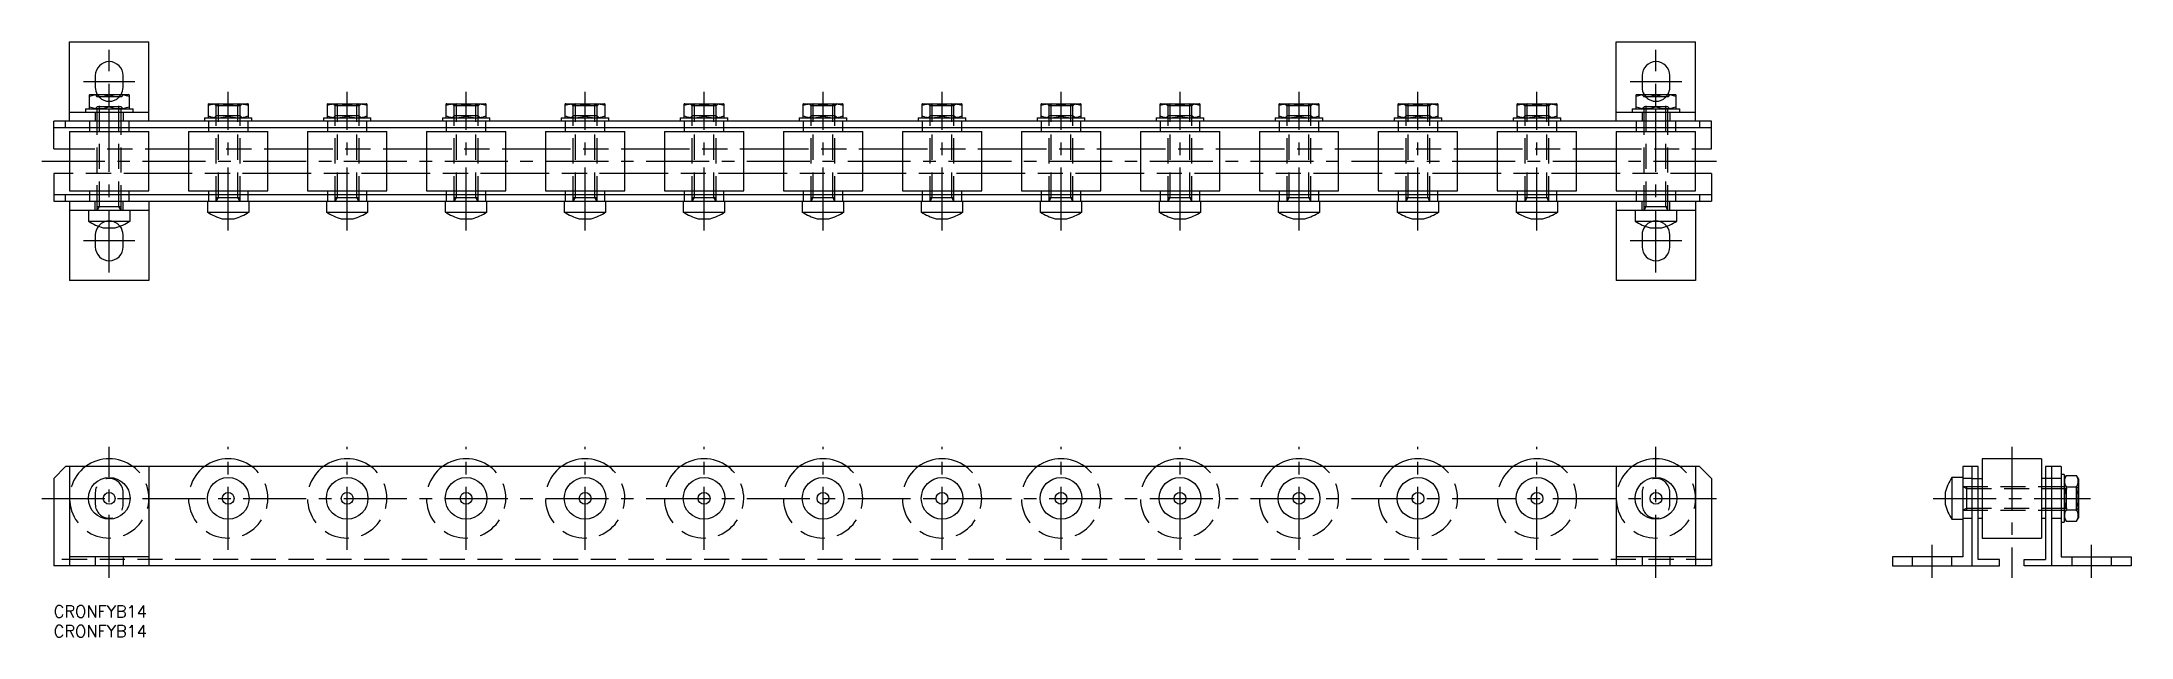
# Model space of a CAD drawing. Extents: x -3 to 524, y -8 to 142.
import ezdxf

# ---------------------------------------------------------------- set-up
doc = ezdxf.new("R2010")
doc.units = 0
doc.header["$LTSCALE"] = 0.5
doc.linetypes.add('CENTER', pattern=[50.8, 31.75, -6.35, 6.35, -6.35])
doc.linetypes.add('DASHED', pattern=[19.05, 12.7, -6.35])
for name, color, linetype in [('MSM_CENTER', 1, 'CENTER'), ('MSM_CONTINUOUS', 7, 'CONTINUOUS'), ('MSM_DASHED', 4, 'DASHED'), ('MSM_PART_NUMBER', 7, 'CONTINUOUS')]:
    doc.layers.add(name, color=color, linetype=linetype)
doc.styles.get("Standard").update_dxf_attribs({"font": 'txt.shx', "height": 3, "bigfont": 'bigfont.shx'})

# ---------------------------------------------------------------- blocks, each defined once
blk = doc.blocks.new('*U44')
at = {"layer": 'MSM_PART_NUMBER'}
blk.add_text('CRONFYB14', height=3, dxfattribs=at).set_placement((0, -3))
blk = doc.blocks.new('*U45')
at = {"layer": 'MSM_PART_NUMBER'}
blk.add_text('CRONFYB14', height=3, dxfattribs=at).set_placement((0, -8))

msp = doc.modelspace()

# ---------------------------------------------------------------- linework, layer by layer
at = {"layer": 'MSM_CENTER'}
for p, q in [((14, 83.91), (14, 140.11)), ((404, 83.91), (404, 140.11)), ((7.5, 132.11), (20.5, 132.11)), ((397.5, 132.11), (410.5, 132.11)), ((44, 94.51), (44, 129.51)), ((74, 94.51), (74, 129.51)), ((104, 94.51), (104, 129.51)), ((134, 94.51), (134, 129.51)), ((164, 94.51), (164, 129.51)), ((194, 94.51), (194, 129.51)), ((224, 94.51), (224, 129.51)), ((254, 94.51), (254, 129.51)), ((284, 94.51), (284, 129.51)), ((314, 94.51), (314, 129.51)), ((344, 94.51), (344, 129.51)), ((374, 94.51), (374, 129.51)), ((-3, 112.01), (421, 112.01)), ((20.5, 91.91), (7.5, 91.91)), ((410.5, 91.91), (397.5, 91.91)), ((14, 7), (14, 40)), ((44, 14), (44, 40)), ((74, 14), (74, 40)), ((104, 14), (104, 40)), ((134, 14), (134, 40)), ((164, 14), (164, 40)), ((194, 14), (194, 40)), ((224, 14), (224, 40)), ((254, 14), (254, 40)), ((284, 14), (284, 40)), ((314, 14), (314, 40)), ((344, 14), (344, 40)), ((374, 14), (374, 40)), ((404, 7), (404, 40)), ((493.74, 40), (493.74, 7)), ((-3, 27), (421, 27)), ((473.94, 27), (513.54, 27)), ((473.64, 7), (473.64, 15.3)), ((513.84, 7), (513.84, 15.3))]:
    msp.add_line(p, q, dxfattribs=at)
at = {"layer": 'MSM_CONTINUOUS'}
for p, q in [((4, 122.11), (4, 142.11)), ((4, 142.11), (24, 142.11)), ((24, 122.11), (24, 142.11)), ((394, 122.11), (394, 142.11)), ((394, 142.11), (414, 142.11)), ((414, 122.11), (414, 142.11)), ((10.5, 133.61), (10.5, 130.61)), ((17.5, 130.61), (17.5, 133.61)), ((400.5, 133.61), (400.5, 130.61)), ((407.5, 130.61), (407.5, 133.61)), ((9.1, 128.81), (9, 128.75)), ((9, 125.27), (9, 128.75)), ((9.1, 128.81), (18.9, 128.81)), ((14, 125.72), (14, 128.31)), ((19, 128.75), (18.9, 128.81)), ((19, 128.75), (19, 125.27)), ((39.1, 126.51), (39, 126.45)), ((39, 122.97), (39, 126.45)), ((39.1, 126.51), (48.9, 126.51)), ((49, 126.45), (48.9, 126.51)), ((49, 126.45), (49, 122.97)), ((69.1, 126.51), (69, 126.45)), ((69, 122.97), (69, 126.45)), ((69.1, 126.51), (78.9, 126.51)), ((79, 126.45), (78.9, 126.51)), ((79, 126.45), (79, 122.97)), ((99.1, 126.51), (99, 126.45)), ((99, 122.97), (99, 126.45)), ((99.1, 126.51), (108.9, 126.51)), ((109, 126.45), (108.9, 126.51)), ((109, 126.45), (109, 122.97)), ((129.1, 126.51), (129, 126.45)), ((129, 122.97), (129, 126.45)), ((129.1, 126.51), (138.9, 126.51)), ((139, 126.45), (138.9, 126.51)), ((139, 126.45), (139, 122.97)), ((159.1, 126.51), (159, 126.45)), ((159, 122.97), (159, 126.45)), ((159.1, 126.51), (168.9, 126.51)), ((169, 126.45), (168.9, 126.51)), ((169, 126.45), (169, 122.97)), ((189.1, 126.51), (189, 126.45)), ((189, 122.97), (189, 126.45)), ((189.1, 126.51), (198.9, 126.51)), ((199, 126.45), (198.9, 126.51)), ((199, 126.45), (199, 122.97)), ((219.1, 126.51), (219, 126.45)), ((219, 122.97), (219, 126.45)), ((219.1, 126.51), (228.9, 126.51)), ((229, 126.45), (228.9, 126.51)), ((229, 126.45), (229, 122.97)), ((249.1, 126.51), (249, 126.45)), ((249, 122.97), (249, 126.45)), ((249.1, 126.51), (258.9, 126.51)), ((259, 126.45), (258.9, 126.51)), ((259, 126.45), (259, 122.97)), ((279.1, 126.51), (279, 126.45)), ((279, 122.97), (279, 126.45)), ((279.1, 126.51), (288.9, 126.51)), ((289, 126.45), (288.9, 126.51)), ((289, 126.45), (289, 122.97)), ((309.1, 126.51), (309, 126.45)), ((309, 122.97), (309, 126.45)), ((309.1, 126.51), (318.9, 126.51)), ((319, 126.45), (318.9, 126.51)), ((319, 126.45), (319, 122.97)), ((339.1, 126.51), (339, 126.45)), ((339, 122.97), (339, 126.45)), ((339.1, 126.51), (348.9, 126.51)), ((349, 126.45), (348.9, 126.51)), ((349, 126.45), (349, 122.97)), ((369.1, 126.51), (369, 126.45)), ((369, 122.97), (369, 126.45)), ((369.1, 126.51), (378.9, 126.51)), ((379, 126.45), (378.9, 126.51)), ((379, 126.45), (379, 122.97)), ((399.1, 128.81), (399, 128.75)), ((399, 125.27), (399, 128.75)), ((399.1, 128.81), (408.9, 128.81)), ((404, 125.72), (404, 128.31)), ((409, 128.75), (408.9, 128.81)), ((409, 128.75), (409, 125.27)), ((0, 115.11), (0, 122.11)), ((418, 122.11), (0, 122.11)), ((3, 120.51), (3, 122.11)), ((4, 124.41), (24, 124.41)), ((8, 125.21), (8, 124.41)), ((8, 125.21), (20, 125.21)), ((9, 125.27), (9.1, 125.21)), ((18.9, 125.21), (19, 125.27)), ((20, 124.41), (20, 125.21)), ((38, 122.91), (38, 122.11)), ((38, 122.91), (50, 122.91)), ((39, 122.97), (39.1, 122.91)), ((44, 123.42), (44, 126.01)), ((48.9, 122.91), (49, 122.97)), ((50, 122.11), (50, 122.91)), ((68, 122.91), (68, 122.11)), ((68, 122.91), (80, 122.91)), ((69, 122.97), (69.1, 122.91)), ((74, 123.42), (74, 126.01)), ((78.9, 122.91), (79, 122.97)), ((80, 122.11), (80, 122.91)), ((98, 122.91), (98, 122.11)), ((98, 122.91), (110, 122.91)), ((99, 122.97), (99.1, 122.91)), ((104, 123.42), (104, 126.01)), ((108.9, 122.91), (109, 122.97)), ((110, 122.11), (110, 122.91)), ((128, 122.91), (128, 122.11)), ((128, 122.91), (140, 122.91)), ((129, 122.97), (129.1, 122.91)), ((134, 123.42), (134, 126.01)), ((138.9, 122.91), (139, 122.97)), ((140, 122.11), (140, 122.91)), ((158, 122.91), (158, 122.11)), ((158, 122.91), (170, 122.91)), ((159, 122.97), (159.1, 122.91)), ((164, 123.42), (164, 126.01)), ((168.9, 122.91), (169, 122.97)), ((170, 122.11), (170, 122.91)), ((188, 122.91), (188, 122.11)), ((188, 122.91), (200, 122.91)), ((189, 122.97), (189.1, 122.91)), ((194, 123.42), (194, 126.01)), ((198.9, 122.91), (199, 122.97)), ((200, 122.11), (200, 122.91)), ((218, 122.91), (218, 122.11)), ((218, 122.91), (230, 122.91)), ((219, 122.97), (219.1, 122.91)), ((224, 123.42), (224, 126.01)), ((228.9, 122.91), (229, 122.97)), ((230, 122.11), (230, 122.91)), ((248, 122.91), (248, 122.11)), ((248, 122.91), (260, 122.91)), ((249, 122.97), (249.1, 122.91)), ((254, 123.42), (254, 126.01)), ((258.9, 122.91), (259, 122.97)), ((260, 122.11), (260, 122.91)), ((278, 122.91), (278, 122.11)), ((278, 122.91), (290, 122.91)), ((279, 122.97), (279.1, 122.91)), ((284, 123.42), (284, 126.01)), ((288.9, 122.91), (289, 122.97)), ((290, 122.11), (290, 122.91)), ((308, 122.91), (308, 122.11)), ((308, 122.91), (320, 122.91)), ((309, 122.97), (309.1, 122.91)), ((314, 123.42), (314, 126.01)), ((318.9, 122.91), (319, 122.97)), ((320, 122.11), (320, 122.91)), ((338, 122.91), (338, 122.11)), ((338, 122.91), (350, 122.91)), ((339, 122.97), (339.1, 122.91)), ((344, 123.42), (344, 126.01)), ((348.9, 122.91), (349, 122.97)), ((350, 122.11), (350, 122.91)), ((368, 122.91), (368, 122.11)), ((368, 122.91), (380, 122.91)), ((369, 122.97), (369.1, 122.91)), ((374, 123.42), (374, 126.01)), ((378.9, 122.91), (379, 122.97)), ((380, 122.11), (380, 122.91)), ((394, 124.41), (414, 124.41)), ((398, 125.21), (398, 124.41)), ((398, 125.21), (410, 125.21)), ((399, 125.27), (399.1, 125.21)), ((408.9, 125.21), (409, 125.27)), ((410, 124.41), (410, 125.21)), ((415, 122.11), (415, 120.51)), ((418, 115.11), (418, 122.11)), ((0, 120.51), (418, 120.51)), ((4, 119.51), (4, 104.51)), ((4, 119.51), (24, 119.51)), ((9, 120.51), (9, 119.51)), ((19, 119.51), (19, 120.51)), ((24, 104.51), (24, 119.51)), ((34, 119.51), (34, 104.51)), ((34, 119.51), (54, 119.51)), ((39, 120.51), (39, 119.51)), ((49, 119.51), (49, 120.51)), ((54, 104.51), (54, 119.51)), ((64, 119.51), (64, 104.51)), ((64, 119.51), (84, 119.51)), ((69, 120.51), (69, 119.51)), ((79, 119.51), (79, 120.51)), ((84, 104.51), (84, 119.51)), ((94, 119.51), (94, 104.51)), ((94, 119.51), (114, 119.51)), ((99, 120.51), (99, 119.51)), ((109, 119.51), (109, 120.51)), ((114, 104.51), (114, 119.51)), ((124, 119.51), (124, 104.51)), ((124, 119.51), (144, 119.51)), ((129, 120.51), (129, 119.51)), ((139, 119.51), (139, 120.51)), ((144, 104.51), (144, 119.51)), ((154, 119.51), (154, 104.51)), ((154, 119.51), (174, 119.51)), ((159, 120.51), (159, 119.51)), ((169, 119.51), (169, 120.51)), ((174, 104.51), (174, 119.51)), ((184, 119.51), (184, 104.51)), ((184, 119.51), (204, 119.51)), ((189, 120.51), (189, 119.51)), ((199, 119.51), (199, 120.51)), ((204, 104.51), (204, 119.51)), ((214, 119.51), (214, 104.51)), ((214, 119.51), (234, 119.51)), ((219, 120.51), (219, 119.51)), ((229, 119.51), (229, 120.51)), ((234, 104.51), (234, 119.51)), ((244, 119.51), (244, 104.51)), ((244, 119.51), (264, 119.51)), ((249, 120.51), (249, 119.51)), ((259, 119.51), (259, 120.51)), ((264, 104.51), (264, 119.51)), ((274, 119.51), (274, 104.51)), ((274, 119.51), (294, 119.51)), ((279, 120.51), (279, 119.51)), ((289, 119.51), (289, 120.51)), ((294, 104.51), (294, 119.51)), ((304, 119.51), (304, 104.51)), ((304, 119.51), (324, 119.51)), ((309, 120.51), (309, 119.51)), ((319, 119.51), (319, 120.51)), ((324, 104.51), (324, 119.51)), ((334, 119.51), (334, 104.51)), ((334, 119.51), (354, 119.51)), ((339, 120.51), (339, 119.51)), ((349, 119.51), (349, 120.51)), ((354, 104.51), (354, 119.51)), ((364, 119.51), (364, 104.51)), ((364, 119.51), (384, 119.51)), ((369, 120.51), (369, 119.51)), ((379, 119.51), (379, 120.51)), ((384, 104.51), (384, 119.51)), ((394, 119.51), (394, 104.51)), ((394, 119.51), (414, 119.51)), ((399, 120.51), (399, 119.51)), ((409, 119.51), (409, 120.51)), ((414, 104.51), (414, 119.51)), ((0, 115.11), (4, 115.11)), ((24, 115.11), (34, 115.11)), ((54, 115.11), (64, 115.11)), ((84, 115.11), (94, 115.11)), ((114, 115.11), (124, 115.11)), ((144, 115.11), (154, 115.11)), ((174, 115.11), (184, 115.11)), ((204, 115.11), (214, 115.11)), ((234, 115.11), (244, 115.11)), ((264, 115.11), (274, 115.11)), ((294, 115.11), (304, 115.11)), ((324, 115.11), (334, 115.11)), ((354, 115.11), (364, 115.11)), ((384, 115.11), (394, 115.11)), ((414, 115.11), (418, 115.11)), ((0, 108.91), (0, 101.91)), ((4, 108.91), (0, 108.91)), ((34, 108.91), (24, 108.91)), ((64, 108.91), (54, 108.91)), ((94, 108.91), (84, 108.91)), ((124, 108.91), (114, 108.91)), ((154, 108.91), (144, 108.91)), ((184, 108.91), (174, 108.91)), ((214, 108.91), (204, 108.91)), ((244, 108.91), (234, 108.91)), ((274, 108.91), (264, 108.91)), ((304, 108.91), (294, 108.91)), ((334, 108.91), (324, 108.91)), ((364, 108.91), (354, 108.91)), ((394, 108.91), (384, 108.91)), ((418, 108.91), (414, 108.91)), ((418, 108.91), (418, 101.91)), ((418, 103.51), (0, 103.51)), ((0, 101.91), (418, 101.91)), ((3, 101.91), (3, 103.51)), ((4, 104.51), (24, 104.51)), ((4, 101.91), (4, 81.91)), ((9, 104.51), (9, 103.51)), ((19, 103.51), (19, 104.51)), ((24, 101.91), (24, 81.91)), ((34, 104.51), (54, 104.51)), ((38.75, 101.91), (38.75, 99.2)), ((39, 104.51), (39, 103.51)), ((49, 103.51), (49, 104.51)), ((49.25, 99.2), (49.25, 101.91)), ((64, 104.51), (84, 104.51)), ((68.75, 101.91), (68.75, 99.2)), ((69, 104.51), (69, 103.51)), ((79, 103.51), (79, 104.51)), ((79.25, 99.2), (79.25, 101.91)), ((94, 104.51), (114, 104.51)), ((98.75, 101.91), (98.75, 99.2)), ((99, 104.51), (99, 103.51)), ((109, 103.51), (109, 104.51)), ((109.25, 99.2), (109.25, 101.91)), ((124, 104.51), (144, 104.51)), ((128.75, 101.91), (128.75, 99.2)), ((129, 104.51), (129, 103.51)), ((139, 103.51), (139, 104.51)), ((139.25, 99.2), (139.25, 101.91)), ((154, 104.51), (174, 104.51)), ((158.75, 101.91), (158.75, 99.2)), ((159, 104.51), (159, 103.51)), ((169, 103.51), (169, 104.51)), ((169.25, 99.2), (169.25, 101.91)), ((184, 104.51), (204, 104.51)), ((188.75, 101.91), (188.75, 99.2)), ((189, 104.51), (189, 103.51)), ((199, 103.51), (199, 104.51)), ((199.25, 99.2), (199.25, 101.91)), ((214, 104.51), (234, 104.51)), ((218.75, 101.91), (218.75, 99.2)), ((219, 104.51), (219, 103.51)), ((229, 103.51), (229, 104.51)), ((229.25, 99.2), (229.25, 101.91)), ((244, 104.51), (264, 104.51)), ((248.75, 101.91), (248.75, 99.2)), ((249, 104.51), (249, 103.51)), ((259, 103.51), (259, 104.51)), ((259.25, 99.2), (259.25, 101.91)), ((274, 104.51), (294, 104.51)), ((278.75, 101.91), (278.75, 99.2)), ((279, 104.51), (279, 103.51)), ((289, 103.51), (289, 104.51)), ((289.25, 99.2), (289.25, 101.91)), ((304, 104.51), (324, 104.51)), ((308.75, 101.91), (308.75, 99.2)), ((309, 104.51), (309, 103.51)), ((319, 103.51), (319, 104.51)), ((319.25, 99.2), (319.25, 101.91)), ((334, 104.51), (354, 104.51)), ((338.75, 101.91), (338.75, 99.2)), ((339, 104.51), (339, 103.51)), ((349, 103.51), (349, 104.51)), ((349.25, 99.2), (349.25, 101.91)), ((364, 104.51), (384, 104.51)), ((368.75, 101.91), (368.75, 99.2)), ((369, 104.51), (369, 103.51)), ((379, 103.51), (379, 104.51)), ((379.25, 99.2), (379.25, 101.91)), ((394, 104.51), (414, 104.51)), ((394, 101.91), (394, 81.91)), ((399, 104.51), (399, 103.51)), ((409, 103.51), (409, 104.51)), ((414, 101.91), (414, 81.91)), ((415, 103.51), (415, 101.91)), ((24, 99.61), (4, 99.61)), ((8.75, 99.61), (8.75, 96.9)), ((8.75, 96.9), (19.25, 96.9)), ((12.51, 95.21), (15.49, 95.21)), ((19.25, 96.9), (19.25, 99.61)), ((38.75, 99.2), (49.25, 99.2)), ((42.51, 97.51), (45.49, 97.51)), ((68.75, 99.2), (79.25, 99.2)), ((72.51, 97.51), (75.49, 97.51)), ((98.75, 99.2), (109.25, 99.2)), ((102.51, 97.51), (105.49, 97.51)), ((128.75, 99.2), (139.25, 99.2)), ((132.51, 97.51), (135.49, 97.51)), ((158.75, 99.2), (169.25, 99.2)), ((162.51, 97.51), (165.49, 97.51)), ((188.75, 99.2), (199.25, 99.2)), ((192.51, 97.51), (195.49, 97.51)), ((218.75, 99.2), (229.25, 99.2)), ((222.51, 97.51), (225.49, 97.51)), ((248.75, 99.2), (259.25, 99.2)), ((252.51, 97.51), (255.49, 97.51)), ((278.75, 99.2), (289.25, 99.2)), ((282.51, 97.51), (285.49, 97.51)), ((308.75, 99.2), (319.25, 99.2)), ((312.51, 97.51), (315.49, 97.51)), ((338.75, 99.2), (349.25, 99.2)), ((342.51, 97.51), (345.49, 97.51)), ((368.75, 99.2), (379.25, 99.2)), ((372.51, 97.51), (375.49, 97.51)), ((414, 99.61), (394, 99.61)), ((398.75, 99.61), (398.75, 96.9)), ((398.75, 96.9), (409.25, 96.9)), ((402.51, 95.21), (405.49, 95.21)), ((409.25, 96.9), (409.25, 99.61)), ((10.5, 93.41), (10.5, 90.41)), ((17.5, 90.41), (17.5, 93.41)), ((400.5, 93.41), (400.5, 90.41)), ((407.5, 90.41), (407.5, 93.41)), ((24, 81.91), (4, 81.91)), ((414, 81.91), (394, 81.91)), ((486.24, 37), (486.24, 17)), ((501.24, 37), (486.24, 37)), ((501.24, 37), (501.24, 17)), ((0, 32), (3, 35)), ((0, 32), (0, 10)), ((415, 35), (3, 35)), ((4, 35), (4, 10)), ((24, 35), (24, 10)), ((394, 35), (394, 10)), ((414, 35), (414, 10)), ((415, 35), (418, 32)), ((418, 32), (418, 10)), ((478.63, 32.25), (478.63, 21.75)), ((481.34, 32.25), (478.63, 32.25)), ((485.24, 35), (481.34, 35)), ((481.34, 35), (481.34, 12.3)), ((483.64, 35), (483.64, 10)), ((483.64, 32), (486.24, 32)), ((485.24, 11.6), (485.24, 35)), ((503.84, 32), (501.24, 32)), ((502.24, 35), (502.24, 11.6)), ((506.14, 35), (502.24, 35)), ((503.84, 10), (503.84, 35)), ((506.14, 35), (506.14, 12.3)), ((506.94, 33), (506.14, 33)), ((506.94, 33), (506.94, 21)), ((507.44, 32.77), (506.94, 31.9)), ((507.44, 32.77), (510.03, 32.77)), ((510.54, 31.9), (510.03, 32.77)), ((510.54, 31.9), (510.54, 22.1)), ((476.94, 28.49), (476.94, 25.51)), ((507.44, 29.89), (510.03, 29.89)), ((478.63, 21.75), (481.34, 21.75)), ((485.24, 22), (486.24, 22)), ((501.24, 22), (502.24, 22)), ((506.94, 22.1), (507.44, 21.23)), ((507.44, 24.11), (510.03, 24.11)), ((507.44, 21.23), (510.03, 21.23)), ((510.03, 21.23), (510.54, 22.1)), ((486.24, 17), (501.24, 17)), ((506.14, 21), (506.94, 21)), ((24, 12.3), (4, 12.3)), ((414, 12.3), (394, 12.3)), ((481.34, 12.3), (463.64, 12.3)), ((463.64, 12.3), (463.64, 10)), ((490.64, 11.6), (485.24, 11.6)), ((490.64, 10), (490.64, 11.6)), ((496.84, 11.6), (502.24, 11.6)), ((496.84, 10), (496.84, 11.6)), ((506.14, 12.3), (523.84, 12.3)), ((523.84, 12.3), (523.84, 10)), ((418, 10), (0, 10)), ((463.64, 10), (490.64, 10)), ((523.84, 10), (496.84, 10))]:
    msp.add_line(p, q, dxfattribs=at)
for centre, radius in [((14, 27), 5.25), ((44, 27), 5.25), ((74, 27), 5.25), ((104, 27), 5.25), ((134, 27), 5.25), ((164, 27), 5.25), ((194, 27), 5.25), ((224, 27), 5.25), ((254, 27), 5.25), ((284, 27), 5.25), ((314, 27), 5.25), ((344, 27), 5.25), ((374, 27), 5.25), ((404, 27), 5.25), ((14, 27), 1.49), ((44, 27), 1.49), ((74, 27), 1.49), ((104, 27), 1.49), ((134, 27), 1.49), ((164, 27), 1.49), ((194, 27), 1.49), ((224, 27), 1.49), ((254, 27), 1.49), ((284, 27), 1.49), ((314, 27), 1.49), ((344, 27), 1.49), ((374, 27), 1.49), ((404, 27), 1.49)]:
    msp.add_circle(centre, radius, dxfattribs=at)
for centre, radius, start, end in [((14, 133.61), 3.5, 0, 180), ((404, 133.61), 3.5, 0, 180), ((11.5, 121.38), 7.37, 70.1592, 109.8408), ((14, 130.61), 3.5, 180, 210.9497), ((16.5, 121.38), 7.37, 70.1592, 109.8408), ((14, 130.61), 3.5, 329.0503, 0), ((41.5, 119.08), 7.37, 70.1592, 109.8408), ((46.5, 119.08), 7.37, 70.1592, 109.8408), ((71.5, 119.08), 7.37, 70.1592, 109.8408), ((76.5, 119.08), 7.37, 70.1592, 109.8408), ((101.5, 119.08), 7.37, 70.1592, 109.8408), ((106.5, 119.08), 7.37, 70.1592, 109.8408), ((131.5, 119.08), 7.37, 70.1592, 109.8408), ((136.5, 119.08), 7.37, 70.1592, 109.8408), ((161.5, 119.08), 7.37, 70.1592, 109.8408), ((166.5, 119.08), 7.37, 70.1592, 109.8408), ((191.5, 119.08), 7.37, 70.1592, 109.8408), ((196.5, 119.08), 7.37, 70.1592, 109.8408), ((221.5, 119.08), 7.37, 70.1592, 109.8408), ((226.5, 119.08), 7.37, 70.1592, 109.8408), ((251.5, 119.08), 7.37, 70.1592, 109.8408), ((256.5, 119.08), 7.37, 70.1592, 109.8408), ((281.5, 119.08), 7.37, 70.1592, 109.8408), ((286.5, 119.08), 7.37, 70.1592, 109.8408), ((311.5, 119.08), 7.37, 70.1592, 109.8408), ((316.5, 119.08), 7.37, 70.1592, 109.8408), ((341.5, 119.08), 7.37, 70.1592, 109.8408), ((346.5, 119.08), 7.37, 70.1592, 109.8408), ((371.5, 119.08), 7.37, 70.1592, 109.8408), ((376.5, 119.08), 7.37, 70.1592, 109.8408), ((401.5, 121.38), 7.37, 70.1592, 109.8408), ((404, 130.61), 3.5, 180, 210.9497), ((406.5, 121.38), 7.37, 70.1592, 109.8408), ((404, 130.61), 3.5, 329.0503, 0), ((11.5, 132.64), 7.37, 250.1592, 289.8408), ((16.5, 132.64), 7.37, 250.1592, 289.8408), ((41.5, 130.34), 7.37, 250.1592, 289.8408), ((46.5, 130.34), 7.37, 250.1592, 289.8408), ((71.5, 130.34), 7.37, 250.1592, 289.8408), ((76.5, 130.34), 7.37, 250.1592, 289.8408), ((101.5, 130.34), 7.37, 250.1592, 289.8408), ((106.5, 130.34), 7.37, 250.1592, 289.8408), ((131.5, 130.34), 7.37, 250.1592, 289.8408), ((136.5, 130.34), 7.37, 250.1592, 289.8408), ((161.5, 130.34), 7.37, 250.1592, 289.8408), ((166.5, 130.34), 7.37, 250.1592, 289.8408), ((191.5, 130.34), 7.37, 250.1592, 289.8408), ((196.5, 130.34), 7.37, 250.1592, 289.8408), ((221.5, 130.34), 7.37, 250.1592, 289.8408), ((226.5, 130.34), 7.37, 250.1592, 289.8408), ((251.5, 130.34), 7.37, 250.1592, 289.8408), ((256.5, 130.34), 7.37, 250.1592, 289.8408), ((281.5, 130.34), 7.37, 250.1592, 289.8408), ((286.5, 130.34), 7.37, 250.1592, 289.8408), ((311.5, 130.34), 7.37, 250.1592, 289.8408), ((316.5, 130.34), 7.37, 250.1592, 289.8408), ((341.5, 130.34), 7.37, 250.1592, 289.8408), ((346.5, 130.34), 7.37, 250.1592, 289.8408), ((371.5, 130.34), 7.37, 250.1592, 289.8408), ((376.5, 130.34), 7.37, 250.1592, 289.8408), ((401.5, 132.64), 7.37, 250.1592, 289.8408), ((406.5, 132.64), 7.37, 250.1592, 289.8408), ((15.54, 106.95), 12.12, 235.9445, 255.5214), ((14, 93.41), 3.5, 141.2477, 180), ((12.46, 106.95), 12.12, 284.4786, 304.0555), ((14, 93.41), 3.5, 0, 38.7523), ((45.54, 109.25), 12.12, 235.9445, 255.5214), ((42.46, 109.25), 12.12, 284.4786, 304.0555), ((75.54, 109.25), 12.12, 235.9445, 255.5214), ((72.46, 109.25), 12.12, 284.4786, 304.0555), ((105.54, 109.25), 12.12, 235.9445, 255.5214), ((102.46, 109.25), 12.12, 284.4786, 304.0555), ((135.54, 109.25), 12.12, 235.9445, 255.5214), ((132.46, 109.25), 12.12, 284.4786, 304.0555), ((165.54, 109.25), 12.12, 235.9445, 255.5214), ((162.46, 109.25), 12.12, 284.4786, 304.0555), ((195.54, 109.25), 12.12, 235.9445, 255.5214), ((192.46, 109.25), 12.12, 284.4786, 304.0555), ((225.54, 109.25), 12.12, 235.9445, 255.5214), ((222.46, 109.25), 12.12, 284.4786, 304.0555), ((255.54, 109.25), 12.12, 235.9445, 255.5214), ((252.46, 109.25), 12.12, 284.4786, 304.0555), ((285.54, 109.25), 12.12, 235.9445, 255.5214), ((282.46, 109.25), 12.12, 284.4786, 304.0555), ((315.54, 109.25), 12.12, 235.9445, 255.5214), ((312.46, 109.25), 12.12, 284.4786, 304.0555), ((345.54, 109.25), 12.12, 235.9445, 255.5214), ((342.46, 109.25), 12.12, 284.4786, 304.0555), ((375.54, 109.25), 12.12, 235.9445, 255.5214), ((372.46, 109.25), 12.12, 284.4786, 304.0555), ((405.54, 106.95), 12.12, 235.9445, 255.5214), ((404, 93.41), 3.5, 141.2477, 180), ((402.46, 106.95), 12.12, 284.4786, 304.0555), ((404, 93.41), 3.5, 0, 38.7523), ((14, 90.41), 3.5, 180, 0), ((404, 90.41), 3.5, 180, 0), ((14, 27), 10, 53.1301, 126.8699), ((44, 27), 10, 53.1301, 126.8699), ((74, 27), 10, 53.1301, 126.8699), ((104, 27), 10, 53.1301, 126.8699), ((134, 27), 10, 53.1301, 126.8699), ((164, 27), 10, 53.1301, 126.8699), ((194, 27), 10, 53.1301, 126.8699), ((224, 27), 10, 53.1301, 126.8699), ((254, 27), 10, 53.1301, 126.8699), ((284, 27), 10, 53.1301, 126.8699), ((314, 27), 10, 53.1301, 126.8699), ((344, 27), 10, 53.1301, 126.8699), ((374, 27), 10, 53.1301, 126.8699), ((404, 27), 10, 53.1301, 126.8699), ((488.67, 25.46), 12.12, 145.9445, 165.5214), ((509.55, 31.33), 2.56, 154.3574, 214.3573), ((507.92, 31.33), 2.56, 325.6427, 25.6426), ((516.6, 27), 9.61, 162.5124, 197.4876), ((500.87, 27), 9.61, 342.5124, 17.4876), ((488.67, 28.54), 12.12, 194.4786, 214.0555), ((509.55, 22.67), 2.56, 145.6427, 205.6426), ((507.92, 22.67), 2.56, 334.3574, 34.3573)]:
    msp.add_arc(centre, radius, start, end, dxfattribs=at)
at = {"layer": 'MSM_DASHED'}
for p, q in [((10.46, 128.81), (11, 128.27)), ((11.54, 128.81), (11, 128.27)), ((17, 128.27), (11, 128.27)), ((11, 99.61), (11, 128.27)), ((11.54, 100.55), (11.54, 128.81)), ((16.46, 128.81), (17, 128.27)), ((16.46, 100.55), (16.46, 128.81)), ((17.54, 128.81), (17, 128.27)), ((17, 99.61), (17, 128.27)), ((40.46, 126.51), (41, 125.97)), ((41.54, 126.51), (41, 125.97)), ((41.54, 102.85), (41.54, 126.51)), ((46.46, 126.51), (47, 125.97)), ((46.46, 102.85), (46.46, 126.51)), ((47.54, 126.51), (47, 125.97)), ((70.46, 126.51), (71, 125.97)), ((71.54, 126.51), (71, 125.97)), ((71.54, 102.85), (71.54, 126.51)), ((76.46, 126.51), (77, 125.97)), ((76.46, 102.85), (76.46, 126.51)), ((77.54, 126.51), (77, 125.97)), ((100.46, 126.51), (101, 125.97)), ((101.54, 126.51), (101, 125.97)), ((101.54, 102.85), (101.54, 126.51)), ((106.46, 126.51), (107, 125.97)), ((106.46, 102.85), (106.46, 126.51)), ((107.54, 126.51), (107, 125.97)), ((130.46, 126.51), (131, 125.97)), ((131.54, 126.51), (131, 125.97)), ((131.54, 102.85), (131.54, 126.51)), ((136.46, 126.51), (137, 125.97)), ((136.46, 102.85), (136.46, 126.51)), ((137.54, 126.51), (137, 125.97)), ((160.46, 126.51), (161, 125.97)), ((161.54, 126.51), (161, 125.97)), ((161.54, 102.85), (161.54, 126.51)), ((166.46, 126.51), (167, 125.97)), ((166.46, 102.85), (166.46, 126.51)), ((167.54, 126.51), (167, 125.97)), ((190.46, 126.51), (191, 125.97)), ((191.54, 126.51), (191, 125.97)), ((191.54, 102.85), (191.54, 126.51)), ((196.46, 126.51), (197, 125.97)), ((196.46, 102.85), (196.46, 126.51)), ((197.54, 126.51), (197, 125.97)), ((220.46, 126.51), (221, 125.97)), ((221.54, 126.51), (221, 125.97)), ((221.54, 102.85), (221.54, 126.51)), ((226.46, 126.51), (227, 125.97)), ((226.46, 102.85), (226.46, 126.51)), ((227.54, 126.51), (227, 125.97)), ((250.46, 126.51), (251, 125.97)), ((251.54, 126.51), (251, 125.97)), ((251.54, 102.85), (251.54, 126.51)), ((256.46, 126.51), (257, 125.97)), ((256.46, 102.85), (256.46, 126.51)), ((257.54, 126.51), (257, 125.97)), ((280.46, 126.51), (281, 125.97)), ((281.54, 126.51), (281, 125.97)), ((281.54, 102.85), (281.54, 126.51)), ((286.46, 126.51), (287, 125.97)), ((286.46, 102.85), (286.46, 126.51)), ((287.54, 126.51), (287, 125.97)), ((310.46, 126.51), (311, 125.97)), ((311.54, 126.51), (311, 125.97)), ((311.54, 102.85), (311.54, 126.51)), ((316.46, 126.51), (317, 125.97)), ((316.46, 102.85), (316.46, 126.51)), ((317.54, 126.51), (317, 125.97)), ((340.46, 126.51), (341, 125.97)), ((341.54, 126.51), (341, 125.97)), ((341.54, 102.85), (341.54, 126.51)), ((346.46, 126.51), (347, 125.97)), ((346.46, 102.85), (346.46, 126.51)), ((347.54, 126.51), (347, 125.97)), ((370.46, 126.51), (371, 125.97)), ((371.54, 126.51), (371, 125.97)), ((371.54, 102.85), (371.54, 126.51)), ((376.46, 126.51), (377, 125.97)), ((376.46, 102.85), (376.46, 126.51)), ((377.54, 126.51), (377, 125.97)), ((400.46, 128.81), (401, 128.27)), ((401.54, 128.81), (401, 128.27)), ((401, 99.61), (401, 128.27)), ((407, 128.27), (401, 128.27)), ((401.54, 100.55), (401.54, 128.81)), ((406.46, 100.55), (406.46, 128.81)), ((406.46, 128.81), (407, 128.27)), ((407.54, 128.81), (407, 128.27)), ((407, 99.61), (407, 128.27)), ((9, 122.11), (9, 120.51)), ((10.46, 125.21), (11, 125.75)), ((10.5, 124.41), (10.5, 122.11)), ((17, 125.75), (11, 125.75)), ((17.54, 125.21), (17, 125.75)), ((17.5, 124.41), (17.5, 122.11)), ((19, 120.51), (19, 122.11)), ((39, 122.11), (39, 120.51)), ((40.46, 122.91), (41, 123.45)), ((47, 125.97), (41, 125.97)), ((41, 101.91), (41, 125.97)), ((47, 123.45), (41, 123.45)), ((47, 101.91), (47, 125.97)), ((47.54, 122.91), (47, 123.45)), ((49, 120.51), (49, 122.11)), ((69, 122.11), (69, 120.51)), ((70.46, 122.91), (71, 123.45)), ((77, 125.97), (71, 125.97)), ((71, 101.91), (71, 125.97)), ((77, 123.45), (71, 123.45)), ((77, 101.91), (77, 125.97)), ((77.54, 122.91), (77, 123.45)), ((79, 120.51), (79, 122.11)), ((99, 122.11), (99, 120.51)), ((100.46, 122.91), (101, 123.45)), ((107, 125.97), (101, 125.97)), ((101, 101.91), (101, 125.97)), ((107, 123.45), (101, 123.45)), ((107, 101.91), (107, 125.97)), ((107.54, 122.91), (107, 123.45)), ((109, 120.51), (109, 122.11)), ((129, 122.11), (129, 120.51)), ((130.46, 122.91), (131, 123.45)), ((137, 125.97), (131, 125.97)), ((131, 101.91), (131, 125.97)), ((137, 123.45), (131, 123.45)), ((137, 101.91), (137, 125.97)), ((137.54, 122.91), (137, 123.45)), ((139, 120.51), (139, 122.11)), ((159, 122.11), (159, 120.51)), ((160.46, 122.91), (161, 123.45)), ((167, 125.97), (161, 125.97)), ((161, 101.91), (161, 125.97)), ((167, 123.45), (161, 123.45)), ((167, 101.91), (167, 125.97)), ((167.54, 122.91), (167, 123.45)), ((169, 120.51), (169, 122.11)), ((189, 122.11), (189, 120.51)), ((190.46, 122.91), (191, 123.45)), ((197, 125.97), (191, 125.97)), ((191, 101.91), (191, 125.97)), ((197, 123.45), (191, 123.45)), ((197, 101.91), (197, 125.97)), ((197.54, 122.91), (197, 123.45)), ((199, 120.51), (199, 122.11)), ((219, 122.11), (219, 120.51)), ((220.46, 122.91), (221, 123.45)), ((227, 125.97), (221, 125.97)), ((221, 101.91), (221, 125.97)), ((227, 123.45), (221, 123.45)), ((227, 101.91), (227, 125.97)), ((227.54, 122.91), (227, 123.45)), ((229, 120.51), (229, 122.11)), ((249, 122.11), (249, 120.51)), ((250.46, 122.91), (251, 123.45)), ((257, 125.97), (251, 125.97)), ((251, 101.91), (251, 125.97)), ((257, 123.45), (251, 123.45)), ((257, 101.91), (257, 125.97)), ((257.54, 122.91), (257, 123.45)), ((259, 120.51), (259, 122.11)), ((279, 122.11), (279, 120.51)), ((280.46, 122.91), (281, 123.45)), ((287, 125.97), (281, 125.97)), ((281, 101.91), (281, 125.97)), ((287, 123.45), (281, 123.45)), ((287, 101.91), (287, 125.97)), ((287.54, 122.91), (287, 123.45)), ((289, 120.51), (289, 122.11)), ((309, 122.11), (309, 120.51)), ((310.46, 122.91), (311, 123.45)), ((317, 125.97), (311, 125.97)), ((311, 101.91), (311, 125.97)), ((317, 123.45), (311, 123.45)), ((317, 101.91), (317, 125.97)), ((317.54, 122.91), (317, 123.45)), ((319, 120.51), (319, 122.11)), ((339, 122.11), (339, 120.51)), ((340.46, 122.91), (341, 123.45)), ((347, 125.97), (341, 125.97)), ((341, 101.91), (341, 125.97)), ((347, 123.45), (341, 123.45)), ((347, 101.91), (347, 125.97)), ((347.54, 122.91), (347, 123.45)), ((349, 120.51), (349, 122.11)), ((369, 122.11), (369, 120.51)), ((370.46, 122.91), (371, 123.45)), ((377, 125.97), (371, 125.97)), ((371, 101.91), (371, 125.97)), ((377, 123.45), (371, 123.45)), ((377, 101.91), (377, 125.97)), ((377.54, 122.91), (377, 123.45)), ((379, 120.51), (379, 122.11)), ((399, 122.11), (399, 120.51)), ((400.46, 125.21), (401, 125.75)), ((400.5, 124.41), (400.5, 122.11)), ((407, 125.75), (401, 125.75)), ((407.54, 125.21), (407, 125.75)), ((407.5, 124.41), (407.5, 122.11)), ((409, 120.51), (409, 122.11)), ((4, 115.11), (24, 115.11)), ((34, 115.11), (54, 115.11)), ((64, 115.11), (84, 115.11)), ((94, 115.11), (114, 115.11)), ((124, 115.11), (144, 115.11)), ((154, 115.11), (174, 115.11)), ((184, 115.11), (204, 115.11)), ((214, 115.11), (234, 115.11)), ((244, 115.11), (264, 115.11)), ((274, 115.11), (294, 115.11)), ((304, 115.11), (324, 115.11)), ((334, 115.11), (354, 115.11)), ((364, 115.11), (384, 115.11)), ((394, 115.11), (414, 115.11)), ((24, 108.91), (4, 108.91)), ((54, 108.91), (34, 108.91)), ((84, 108.91), (64, 108.91)), ((114, 108.91), (94, 108.91)), ((144, 108.91), (124, 108.91)), ((174, 108.91), (154, 108.91)), ((204, 108.91), (184, 108.91)), ((234, 108.91), (214, 108.91)), ((264, 108.91), (244, 108.91)), ((294, 108.91), (274, 108.91)), ((324, 108.91), (304, 108.91)), ((354, 108.91), (334, 108.91)), ((384, 108.91), (364, 108.91)), ((414, 108.91), (394, 108.91)), ((9, 103.51), (9, 101.91)), ((10.5, 99.61), (10.5, 101.91)), ((11, 100.55), (17, 100.55)), ((11, 99.61), (11.54, 100.55)), ((17, 99.61), (16.46, 100.55)), ((17.5, 99.61), (17.5, 101.91)), ((19, 101.91), (19, 103.51)), ((39, 103.51), (39, 101.91)), ((41, 102.85), (47, 102.85)), ((41, 101.91), (41.54, 102.85)), ((47, 101.91), (46.46, 102.85)), ((49, 101.91), (49, 103.51)), ((69, 103.51), (69, 101.91)), ((71, 102.85), (77, 102.85)), ((71, 101.91), (71.54, 102.85)), ((77, 101.91), (76.46, 102.85)), ((79, 101.91), (79, 103.51)), ((99, 103.51), (99, 101.91)), ((101, 102.85), (107, 102.85)), ((101, 101.91), (101.54, 102.85)), ((107, 101.91), (106.46, 102.85)), ((109, 101.91), (109, 103.51)), ((129, 103.51), (129, 101.91)), ((131, 102.85), (137, 102.85)), ((131, 101.91), (131.54, 102.85)), ((137, 101.91), (136.46, 102.85)), ((139, 101.91), (139, 103.51)), ((159, 103.51), (159, 101.91)), ((161, 102.85), (167, 102.85)), ((161, 101.91), (161.54, 102.85)), ((167, 101.91), (166.46, 102.85)), ((169, 101.91), (169, 103.51)), ((189, 103.51), (189, 101.91)), ((191, 102.85), (197, 102.85)), ((191, 101.91), (191.54, 102.85)), ((197, 101.91), (196.46, 102.85)), ((199, 101.91), (199, 103.51)), ((219, 103.51), (219, 101.91)), ((221, 102.85), (227, 102.85)), ((221, 101.91), (221.54, 102.85)), ((227, 101.91), (226.46, 102.85)), ((229, 101.91), (229, 103.51)), ((249, 103.51), (249, 101.91)), ((251, 102.85), (257, 102.85)), ((251, 101.91), (251.54, 102.85)), ((257, 101.91), (256.46, 102.85)), ((259, 101.91), (259, 103.51)), ((279, 103.51), (279, 101.91)), ((281, 102.85), (287, 102.85)), ((281, 101.91), (281.54, 102.85)), ((287, 101.91), (286.46, 102.85)), ((289, 101.91), (289, 103.51)), ((309, 103.51), (309, 101.91)), ((311, 102.85), (317, 102.85)), ((311, 101.91), (311.54, 102.85)), ((317, 101.91), (316.46, 102.85)), ((319, 101.91), (319, 103.51)), ((339, 103.51), (339, 101.91)), ((341, 102.85), (347, 102.85)), ((341, 101.91), (341.54, 102.85)), ((347, 101.91), (346.46, 102.85)), ((349, 101.91), (349, 103.51)), ((369, 103.51), (369, 101.91)), ((371, 102.85), (377, 102.85)), ((371, 101.91), (371.54, 102.85)), ((377, 101.91), (376.46, 102.85)), ((379, 101.91), (379, 103.51)), ((399, 103.51), (399, 101.91)), ((400.5, 99.61), (400.5, 101.91)), ((401, 99.61), (401.54, 100.55)), ((401, 100.55), (407, 100.55)), ((407, 99.61), (406.46, 100.55)), ((407.5, 99.61), (407.5, 101.91)), ((409, 101.91), (409, 103.51)), ((483.64, 32), (481.34, 32)), ((506.14, 32), (503.84, 32)), ((10.5, 28.5), (10.5, 25.5)), ((17.5, 25.5), (17.5, 28.5)), ((400.5, 28.5), (400.5, 25.5)), ((407.5, 25.5), (407.5, 28.5)), ((481.34, 30), (510, 30)), ((481.34, 30), (482.27, 29.46)), ((482.27, 30), (482.27, 24)), ((482.27, 29.46), (510.54, 29.46)), ((506.94, 30.54), (507.48, 30)), ((507.48, 24), (507.48, 30)), ((510.54, 30.54), (510, 30)), ((510, 24), (510, 30)), ((510.54, 29.46), (510, 30)), ((481.34, 24), (482.27, 24.54)), ((481.34, 24), (510, 24)), ((481.34, 22), (483.64, 22)), ((482.27, 24.54), (510.54, 24.54)), ((503.84, 22), (506.14, 22)), ((506.94, 23.46), (507.48, 24)), ((510.54, 24.54), (510, 24)), ((510.54, 23.46), (510, 24)), ((418, 11.6), (0, 11.6)), ((10.5, 12.3), (10.5, 10)), ((17.5, 12.3), (17.5, 10)), ((400.5, 12.3), (400.5, 10)), ((407.5, 12.3), (407.5, 10)), ((468.64, 12.3), (468.64, 10)), ((478.64, 10), (478.64, 12.3)), ((508.84, 12.3), (508.84, 10)), ((518.84, 10), (518.84, 12.3))]:
    msp.add_line(p, q, dxfattribs=at)
for centre, radius, start, end in [((14, 130.61), 3.5, 210.9497, 329.0503), ((404, 130.61), 3.5, 210.9497, 329.0503), ((14, 93.41), 3.5, 38.7523, 141.2477), ((404, 93.41), 3.5, 38.7523, 141.2477), ((14, 27), 10, 126.8699, 53.1301), ((14, 28.5), 3.5, 0, 180), ((44, 27), 10, 126.8699, 53.1301), ((74, 27), 10, 126.8699, 53.1301), ((104, 27), 10, 126.8699, 53.1301), ((134, 27), 10, 126.8699, 53.1301), ((164, 27), 10, 126.8699, 53.1301), ((194, 27), 10, 126.8699, 53.1301), ((224, 27), 10, 126.8699, 53.1301), ((254, 27), 10, 126.8699, 53.1301), ((284, 27), 10, 126.8699, 53.1301), ((314, 27), 10, 126.8699, 53.1301), ((344, 27), 10, 126.8699, 53.1301), ((374, 27), 10, 126.8699, 53.1301), ((404, 27), 10, 126.8699, 53.1301), ((404, 28.5), 3.5, 0, 180), ((14, 25.5), 3.5, 180, 0), ((404, 25.5), 3.5, 180, 0)]:
    msp.add_arc(centre, radius, start, end, dxfattribs=at)

# ---------------------------------------------------------------- block references
at = {"layer": 'MSM_CONTINUOUS'}
for name in ['*U44', '*U45']:
    msp.add_blockref(name, (0, 0), dxfattribs=at)

doc.saveas('drawing.dxf')
